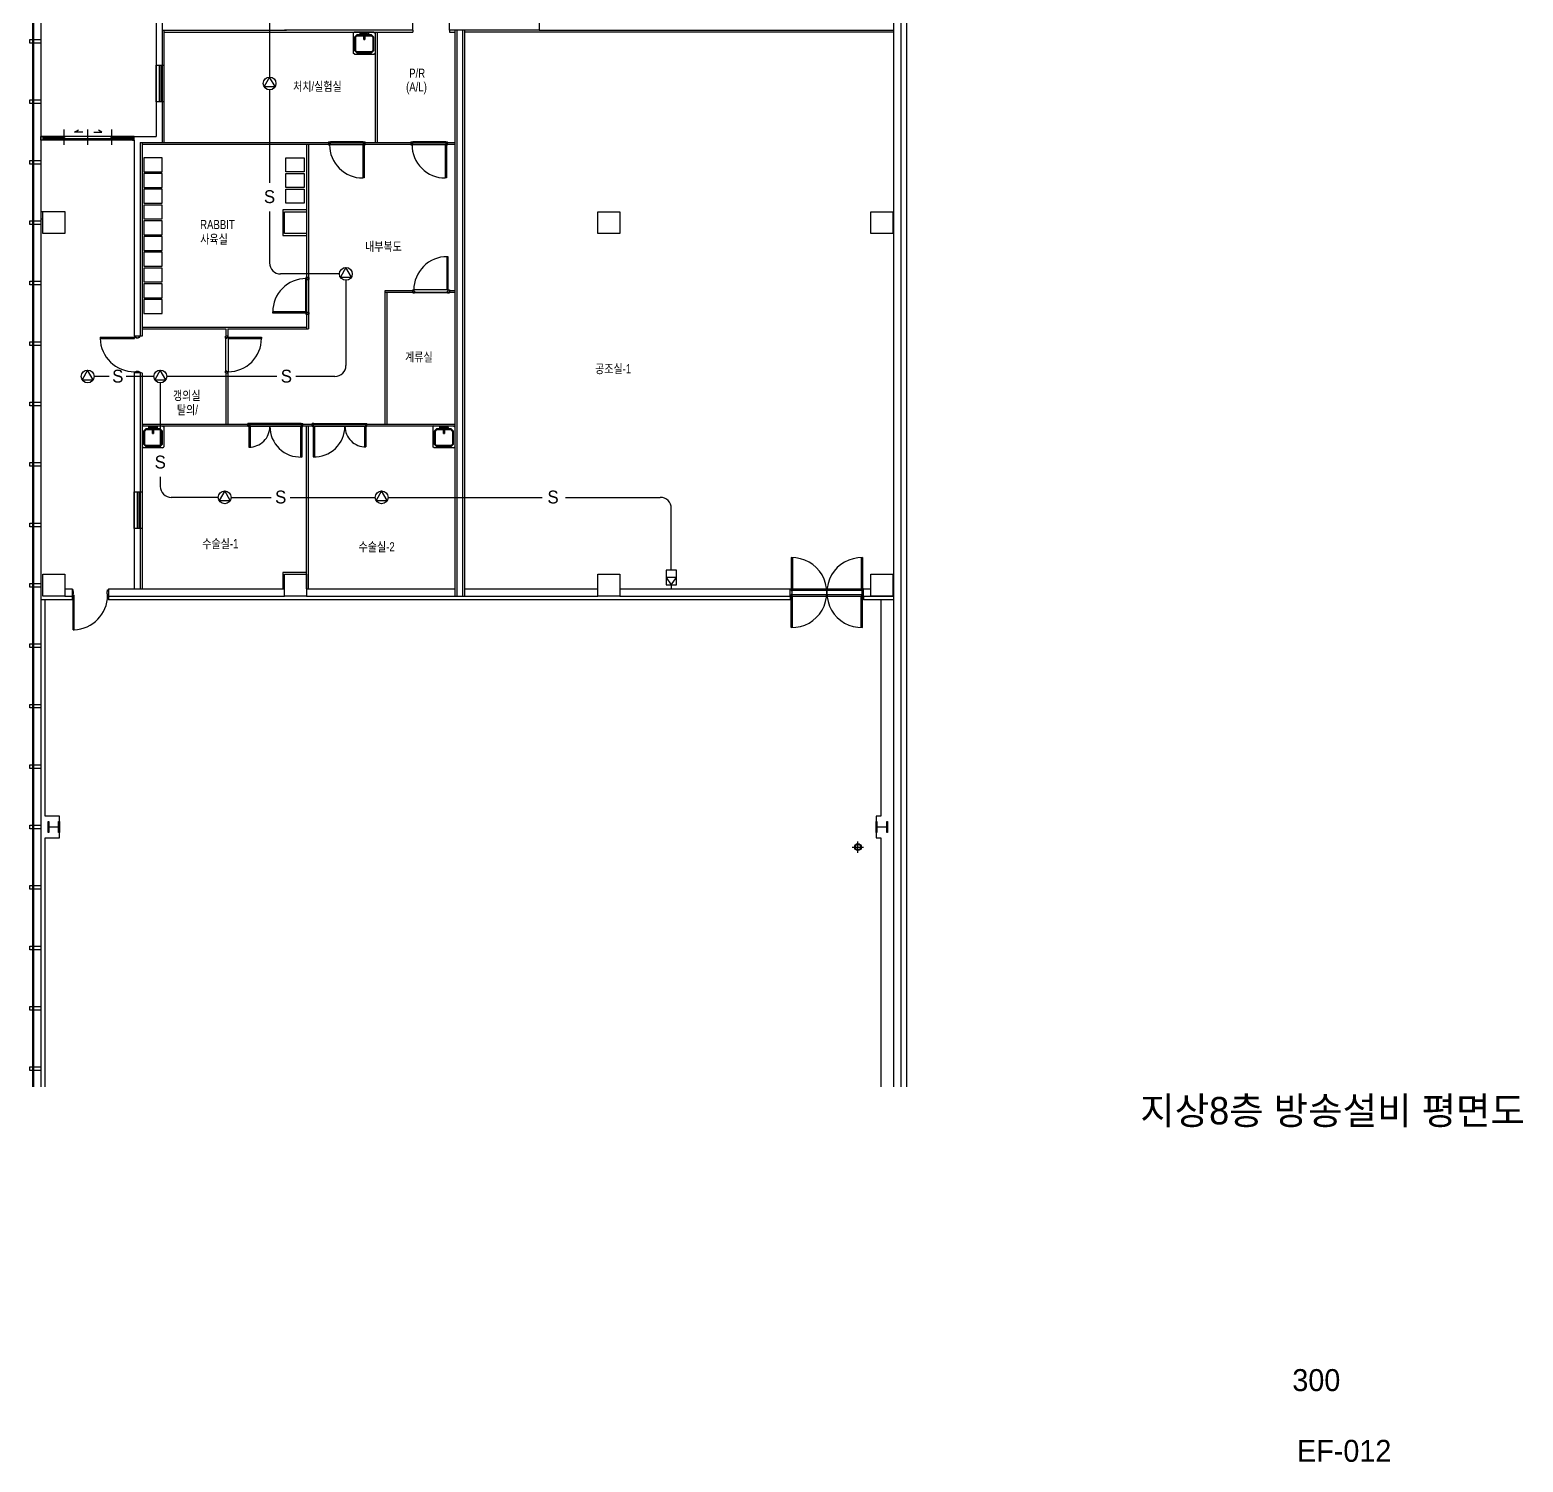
# Model space of a CAD drawing. Header units: millimetres. Extents: x 11414 to 120121, y 3637 to 81420.
# Drawn here: x 79367 to 120121, y 3637 to 42740 of the extents above; entities that cross this region are included whole.
import ezdxf
from ezdxf.enums import TextEntityAlignment as Align

# ---------------------------------------------------------------- set-up
doc = ezdxf.new("R2010")
doc.units = ezdxf.units.MM
doc.header["$LTSCALE"] = 100
for name, pattern in [('ARC-7$0$CEN', [62, 60, -1, 0, -1]), ('ARC-7$0$CENTER', [2, 1.25, -0.25, 0.25, -0.25]), ('CEN3', [26, 20, -2, 2, -2])]:
    doc.linetypes.add(name, pattern=pattern)
doc.layers.get('0').update_dxf_attribs({"color": 251})
for name, color, linetype in [('7', 7, 'Continuous'), ('ARC-7$0$1', 1, 'ARC-7$0$CENTER'), ('ARC-7$0$ARCH', 9, 'Continuous'), ('ARC-7$0$arch-col', 9, 'Continuous'), ('ARC-7$0$Z', 9, 'Continuous'), ('ARC-7$0$동물실', 9, 'Continuous'), ('ARC-7$0$방화석고', 9, 'Continuous'), ('ARC-7$0$조적', 8, 'Continuous'), ('REC', 21, 'Continuous'), ('sp', 21, 'Continuous'), ('SYM', 7, 'Continuous'), ('W2', 2, 'CEN3')]:
    doc.layers.add(name, color=color, linetype=linetype)
doc.styles.add('ARC-7$0$돋움', font='')
doc.styles.add('ARC-7$0$울릉도l', font='')
doc.styles.add('GHD', font='HYWULM.TTF')
doc.styles.add('lpk', font='HYWULM.TTF')
doc.styles.add('울릉도M', font='HYWULM.TTF')
doc.styles.get('ARC-7$0$돋움').set_extended_font_data('DotumChe')
doc.styles.get('ARC-7$0$울릉도l').set_extended_font_data('Dotum')

# ---------------------------------------------------------------- blocks, each defined once
blk = doc.blocks.new('ARC-7$0$door_1800_3')
at = {"layer": 'ARC-7$0$Z'}
for p, q in [((754409, 467845), (754409, 466990)), ((754439, 467845), (754439, 466990)), ((756319, 467845), (756319, 466990)), ((756349, 467845), (756349, 466990)), ((754409, 466990), (754439, 466990)), ((756349, 466945), (754409, 466945)), ((754409, 466835), (756349, 466835)), ((754409, 466790), (754439, 466790)), ((754409, 465935), (754409, 466790)), ((754439, 465935), (754439, 466790)), ((756319, 466990), (756349, 466990)), ((756319, 465935), (756319, 466790)), ((756319, 466790), (756349, 466790)), ((756349, 465935), (756349, 466790))]:
    blk.add_line(p, q, dxfattribs=at)
for points in [[(754379, 466990), (754379, 466790), (754409, 466790), (754409, 466835), (754424, 466835), (754424, 466945), (754409, 466945), (754409, 466990)], [(756379, 466990), (756379, 466790), (756349, 466790), (756349, 466835), (756334, 466835), (756334, 466945), (756349, 466945), (756349, 466990)]]:
    blk.add_lwpolyline(points, close=True, dxfattribs=at)
for centre, start, end in [((754424, 466890), 269.1, 90.9), ((756334, 466890), 89.1, 270.9)]:
    blk.add_arc(centre, 955, start, end, dxfattribs=at)
blk = doc.blocks.new('ARC-7$0$SINK')
at = {"layer": 'ARC-7$0$동물실'}
for p, q in [((0, 262), (25, 300)), ((0, 262), (0, -262)), ((13, 89), (14, 96)), ((14, 96), (13, 89)), ((13, 89), (14, 96)), ((14, 96), (13, 89)), ((14, 82), (13, 89)), ((13, 89), (14, 82)), ((14, 82), (13, 89)), ((13, 89), (14, 82)), ((25, 13), (13, 25)), ((13, 25), (13, -25)), ((76, 25), (13, 25)), ((25, 13), (13, 25)), ((14, 96), (16, 102)), ((16, 102), (14, 96)), ((14, 96), (16, 102)), ((16, 102), (14, 96)), ((16, 76), (14, 82)), ((14, 82), (16, 76)), ((16, 76), (14, 82)), ((14, 82), (16, 76)), ((16, 102), (20, 107)), ((20, 107), (16, 102)), ((16, 102), (20, 107)), ((20, 107), (16, 102)), ((20, 71), (16, 76)), ((16, 76), (20, 71)), ((20, 71), (16, 76)), ((16, 76), (20, 71)), ((20, 107), (25, 111)), ((25, 111), (20, 107)), ((20, 107), (25, 111)), ((25, 111), (20, 107)), ((25, 67), (20, 71)), ((20, 71), (25, 67)), ((25, 67), (20, 71)), ((20, 71), (25, 67)), ((25, 300), (575, 300)), ((25, 111), (32, 114)), ((32, 114), (25, 111)), ((25, 111), (32, 114)), ((32, 114), (25, 111)), ((32, 64), (25, 67)), ((25, 67), (32, 64)), ((32, 64), (25, 67)), ((25, 67), (32, 64)), ((25, 13), (25, -13)), ((89, 13), (25, 13)), ((25, 13), (25, -13)), ((25, 13), (64, 13)), ((89, 13), (25, 13)), ((32, 114), (38, 115)), ((38, 115), (32, 114)), ((32, 114), (38, 115)), ((38, 115), (32, 114)), ((38, 64), (32, 64)), ((32, 64), (38, 64)), ((38, 64), (32, 64)), ((32, 64), (38, 64)), ((38, 115), (45, 114)), ((45, 114), (38, 115)), ((38, 115), (45, 114)), ((45, 114), (38, 115)), ((38, 64), (45, 64)), ((45, 64), (38, 64)), ((38, 64), (45, 64)), ((45, 64), (38, 64)), ((45, 114), (51, 111)), ((51, 111), (45, 114)), ((45, 114), (51, 111)), ((51, 111), (45, 114)), ((51, 67), (45, 64)), ((45, 64), (51, 67)), ((51, 67), (45, 64)), ((45, 64), (51, 67)), ((51, 111), (56, 107)), ((56, 107), (51, 111)), ((51, 111), (56, 107)), ((56, 107), (51, 111)), ((56, 71), (51, 67)), ((51, 67), (56, 71)), ((56, 71), (51, 67)), ((51, 67), (56, 71)), ((56, 107), (60, 102)), ((60, 102), (56, 107)), ((56, 107), (60, 102)), ((60, 102), (56, 107)), ((60, 76), (56, 71)), ((56, 71), (60, 76)), ((60, 76), (56, 71)), ((56, 71), (60, 76)), ((60, 102), (63, 96)), ((63, 96), (60, 102)), ((60, 102), (63, 96)), ((63, 96), (60, 102)), ((63, 82), (60, 76)), ((60, 76), (63, 82)), ((63, 82), (60, 76)), ((60, 76), (63, 82)), ((63, 96), (64, 89)), ((64, 89), (63, 96)), ((63, 96), (64, 89)), ((64, 89), (63, 96)), ((64, 89), (63, 82)), ((63, 82), (64, 89)), ((64, 89), (63, 82)), ((63, 82), (64, 89)), ((76, 25), (64, 13)), ((64, 13), (76, 25)), ((64, 13), (64, -13)), ((102, 13), (64, 13)), ((64, 13), (64, -13)), ((102, 13), (64, 13)), ((76, 198), (140, 262)), ((140, 262), (76, 198)), ((76, -198), (76, 198)), ((102, 198), (76, 198)), ((76, 198), (76, -198)), ((102, 198), (76, 198)), ((76, -25), (76, 25)), ((89, 13), (204, 13)), ((89, -13), (89, 13)), ((89, -13), (89, 13)), ((89, 13), (102, 13)), ((102, 13), (89, 13)), ((89, 13), (204, 13)), ((140, 236), (102, 198)), ((102, 198), (140, 236)), ((102, 198), (102, -198)), ((102, -198), (102, 198)), ((102, 13), (204, 13)), ((102, 13), (102, -13)), ((102, -13), (102, 13)), ((204, 13), (102, 13)), ((498, 262), (140, 262)), ((140, 262), (140, 236)), ((498, 262), (140, 262)), ((140, 236), (140, 262)), ((140, 236), (498, 236)), ((140, 236), (498, 236)), ((204, 13), (204, -13)), ((204, 13), (204, -13)), ((204, -13), (204, 13)), ((204, 13), (204, -13)), ((498, 262), (562, 198)), ((498, 236), (498, 262)), ((498, 262), (562, 198)), ((498, 236), (498, 262)), ((498, 236), (536, 198)), ((536, 198), (498, 236)), ((536, -198), (536, 198)), ((562, 198), (536, 198)), ((536, 198), (536, -198)), ((536, 198), (562, 198)), ((562, 198), (562, -198)), ((562, -198), (562, 198)), ((600, 262), (575, 300)), ((600, -262), (600, 262)), ((0, -262), (25, -300)), ((25, -13), (13, -25)), ((25, -13), (13, -25)), ((13, -25), (76, -25)), ((13, -89), (14, -82)), ((14, -82), (13, -89)), ((13, -89), (14, -82)), ((14, -82), (13, -89)), ((14, -96), (13, -89)), ((13, -89), (14, -96)), ((14, -96), (13, -89)), ((13, -89), (14, -96)), ((14, -82), (16, -76)), ((16, -76), (14, -82)), ((14, -82), (16, -76)), ((16, -76), (14, -82)), ((16, -102), (14, -96)), ((14, -96), (16, -102)), ((16, -102), (14, -96)), ((14, -96), (16, -102)), ((16, -76), (20, -71)), ((20, -71), (16, -76)), ((16, -76), (20, -71)), ((20, -71), (16, -76)), ((20, -107), (16, -102)), ((16, -102), (20, -107)), ((20, -107), (16, -102)), ((16, -102), (20, -107)), ((20, -71), (25, -67)), ((25, -67), (20, -71)), ((20, -71), (25, -67)), ((25, -67), (20, -71)), ((25, -111), (20, -107)), ((20, -107), (25, -111)), ((25, -111), (20, -107)), ((20, -107), (25, -111)), ((25, -13), (89, -13)), ((25, -13), (64, -13)), ((89, -13), (25, -13)), ((25, -67), (32, -64)), ((32, -64), (25, -67)), ((25, -67), (32, -64)), ((32, -64), (25, -67)), ((32, -114), (25, -111)), ((25, -111), (32, -114)), ((32, -114), (25, -111)), ((25, -111), (32, -114)), ((25, -300), (575, -300)), ((32, -64), (38, -64)), ((38, -64), (32, -64)), ((32, -64), (38, -64)), ((38, -64), (32, -64)), ((38, -115), (32, -114)), ((32, -114), (38, -115)), ((38, -115), (32, -114)), ((32, -114), (38, -115)), ((38, -64), (45, -64)), ((45, -64), (38, -64)), ((38, -64), (45, -64)), ((45, -64), (38, -64)), ((45, -114), (38, -115)), ((38, -115), (45, -114)), ((45, -114), (38, -115)), ((38, -115), (45, -114)), ((45, -64), (51, -67)), ((51, -67), (45, -64)), ((45, -64), (51, -67)), ((51, -67), (45, -64)), ((51, -111), (45, -114)), ((45, -114), (51, -111)), ((51, -111), (45, -114)), ((45, -114), (51, -111)), ((51, -67), (56, -71)), ((56, -71), (51, -67)), ((51, -67), (56, -71)), ((56, -71), (51, -67)), ((56, -107), (51, -111)), ((51, -111), (56, -107)), ((56, -107), (51, -111)), ((51, -111), (56, -107)), ((56, -71), (60, -76)), ((60, -76), (56, -71)), ((56, -71), (60, -76)), ((60, -76), (56, -71)), ((60, -102), (56, -107)), ((56, -107), (60, -102)), ((60, -102), (56, -107)), ((56, -107), (60, -102)), ((60, -76), (63, -82)), ((63, -82), (60, -76)), ((60, -76), (63, -82)), ((63, -82), (60, -76)), ((63, -96), (60, -102)), ((60, -102), (63, -96)), ((63, -96), (60, -102)), ((60, -102), (63, -96)), ((63, -82), (64, -89)), ((63, -82), (64, -89)), ((64, -89), (63, -82)), ((63, -82), (64, -89)), ((64, -89), (63, -96)), ((63, -96), (64, -89)), ((64, -89), (63, -96)), ((63, -96), (64, -89)), ((64, -13), (76, -25)), ((76, -25), (64, -13)), ((64, -13), (102, -13)), ((64, -13), (102, -13)), ((140, -262), (76, -198)), ((76, -198), (102, -198)), ((76, -198), (140, -262)), ((102, -198), (76, -198)), ((204, -13), (89, -13)), ((102, -13), (89, -13)), ((89, -13), (204, -13)), ((102, -13), (89, -13)), ((204, -13), (102, -13)), ((204, -13), (102, -13)), ((102, -198), (140, -236)), ((140, -236), (102, -198)), ((140, -236), (498, -236)), ((140, -262), (140, -236)), ((140, -236), (498, -236)), ((140, -262), (140, -236)), ((498, -262), (140, -262)), ((498, -262), (140, -262)), ((562, -198), (498, -262)), ((498, -236), (536, -198)), ((498, -262), (562, -198)), ((536, -198), (498, -236)), ((498, -236), (498, -262)), ((498, -236), (498, -262)), ((536, -198), (562, -198)), ((536, -198), (562, -198)), ((600, -262), (575, -300))]:
    blk.add_line(p, q, dxfattribs=at)
blk = doc.blocks.new('ARC-7')
at = {"layer": 'ARC-7$0$1', "color": 251, "linetype": 'ARC-7$0$CEN'}
for p, q in [((663833, -456008), (664043, -456008)), ((663443, -468658), (663233, -468658))]:
    blk.add_line(p, q, dxfattribs=at)
at = {"layer": 'ARC-7$0$ARCH', "color": 251}
for p, q in [((684163, -470309), (684163, -427278)), ((660459, -452110), (660459, -483905)), ((660483, -452105), (660483, -483905)), ((660683, -452061), (660683, -483905)), ((683963, -470309), (683963, -454848)), ((660383, -455409), (660383, -455309)), ((660383, -455309), (660683, -455309)), ((660683, -455409), (660383, -455409)), ((660683, -455309), (660683, -455409)), ((660383, -457059), (660383, -456959)), ((660383, -456959), (660683, -456959)), ((660683, -457059), (660383, -457059)), ((660683, -456959), (660683, -457059)), ((660383, -458709), (660383, -458609)), ((660383, -458609), (660683, -458609)), ((660683, -458709), (660383, -458709)), ((660683, -458609), (660683, -458709)), ((660683, -460008), (660733, -460008)), ((660733, -460608), (660733, -460008)), ((660383, -460359), (660383, -460259)), ((660383, -460259), (660683, -460259)), ((660683, -460359), (660383, -460359)), ((660683, -460208), (660733, -460208)), ((660683, -460259), (660683, -460359)), ((660383, -462009), (660383, -461909)), ((660383, -461909), (660683, -461909)), ((660683, -462009), (660383, -462009)), ((660683, -461909), (660683, -462009)), ((660383, -463659), (660383, -463559)), ((660383, -463559), (660683, -463559)), ((660683, -463659), (660383, -463659)), ((660683, -463559), (660683, -463659)), ((660383, -465309), (660383, -465209)), ((660383, -465209), (660683, -465209)), ((660683, -465309), (660383, -465309)), ((660683, -465209), (660683, -465309)), ((660383, -466959), (660383, -466859)), ((660383, -466859), (660683, -466859)), ((660683, -466959), (660383, -466959)), ((660683, -466859), (660683, -466959)), ((660383, -468609), (660383, -468509)), ((660383, -468509), (660683, -468509)), ((660683, -468609), (660383, -468609)), ((660683, -468509), (660683, -468609)), ((660383, -470259), (660383, -470159)), ((660383, -470159), (660683, -470159)), ((660683, -470259), (660383, -470259)), ((660683, -470159), (660683, -470259)), ((660733, -470508), (660733, -469908)), ((662928, -470308), (662978, -470308)), ((662928, -470308), (663233, -470308)), ((663393, -470308), (667333, -470308)), ((667933, -470308), (671983, -470308)), ((667933, -470308), (671983, -470308)), ((667933, -470508), (675883, -470508)), ((667933, -470508), (675883, -470508)), ((672233, -470308), (675883, -470308)), ((672233, -470308), (675883, -470308)), ((676483, -470308), (683333, -470308)), ((676483, -470308), (683333, -470308)), ((676483, -470508), (683963, -470508)), ((676483, -470508), (683963, -470508)), ((683963, -470608), (683133, -470608)), ((660383, -471909), (660383, -471809)), ((660383, -471809), (660683, -471809)), ((660683, -471909), (660383, -471909)), ((660683, -471809), (660683, -471909)), ((660383, -473559), (660383, -473459)), ((660383, -473459), (660683, -473459)), ((660683, -473559), (660383, -473559)), ((660683, -473459), (660683, -473559)), ((660383, -475209), (660383, -475109)), ((660383, -475109), (660683, -475109)), ((660683, -475109), (660683, -475209)), ((660683, -475209), (660383, -475209)), ((660383, -476859), (660383, -476759)), ((660383, -476759), (660683, -476759)), ((660683, -476759), (660683, -476859)), ((660683, -476859), (660383, -476859)), ((660383, -478509), (660383, -478409)), ((660383, -478409), (660683, -478409)), ((660683, -478409), (660683, -478509)), ((660683, -478509), (660383, -478509)), ((660383, -480159), (660383, -480059)), ((660383, -480059), (660683, -480059)), ((660683, -480059), (660683, -480159)), ((660683, -480159), (660383, -480159)), ((660383, -481809), (660383, -481709)), ((660383, -481709), (660683, -481709)), ((660683, -481709), (660683, -481809)), ((660683, -481809), (660383, -481809)), ((660383, -483459), (660383, -483359)), ((660383, -483359), (660683, -483359)), ((660683, -483459), (660383, -483459)), ((660683, -483359), (660683, -483459))]:
    blk.add_line(p, q, dxfattribs=at)
at = {"layer": 'ARC-7$0$ARCH', "color": 251, "ltscale": 3}
for p, q in [((684313, -483905), (684313, -427128)), ((683963, -483905), (683963, -470309)), ((684163, -483905), (684163, -470309))]:
    blk.add_line(p, q, dxfattribs=at)
at = {"layer": 'ARC-7$0$ARCH', "color": 251, "linetype": 'Continuous'}
for p, q in [((681133, -470508, 0), (681133, -470608, 0)), ((683133, -470508, 0), (683133, -470608))]:
    blk.add_line(p, q, dxfattribs=at)
at = {"layer": 'ARC-7$0$arch-col', "color": 251}
for p, q in [((660733, -460008), (661333, -460008)), ((661333, -460008), (661333, -460608)), ((675883, -460009), (676483, -460009)), ((675883, -460609), (675883, -460009)), ((675883, -460009), (676483, -460009)), ((675883, -460609), (675883, -460009)), ((676483, -460009), (676483, -460609)), ((676483, -460009), (676483, -460609)), ((683333, -460009), (683933, -460009)), ((683333, -460609), (683333, -460009)), ((683933, -460009), (683933, -460609)), ((661333, -460608), (660733, -460608)), ((676483, -460609), (675883, -460609)), ((676483, -460609), (675883, -460609)), ((683933, -460609), (683333, -460609)), ((667333, -469909), (667933, -469909)), ((667333, -470509), (667333, -469909)), ((667333, -469909), (667933, -469909)), ((667333, -470509), (667333, -469909)), ((667933, -469909), (667933, -470509)), ((667933, -469909), (667933, -470509)), ((675883, -469909), (676483, -469909)), ((675883, -470509), (675883, -469909)), ((675883, -469909), (676483, -469909)), ((675883, -470509), (675883, -469909)), ((676483, -469909), (676483, -470509)), ((676483, -469909), (676483, -470509)), ((683333, -469908), (683933, -469908)), ((683333, -470508), (683333, -469908)), ((683933, -469908), (683933, -470508)), ((667933, -470509), (667333, -470509)), ((667933, -470509), (667333, -470509)), ((676483, -470509), (675883, -470509)), ((676483, -470509), (675883, -470509)), ((683933, -470508), (683333, -470508))]:
    blk.add_line(p, q, dxfattribs=at)
at = {"layer": 'ARC-7$0$Z', "color": 251}
for p, q in [((682983, -477511), (682983, -477202)), ((682828, -477357), (683137, -477357))]:
    blk.add_line(p, q, dxfattribs=at)
for points in [[(660803, -483905), (660803, -477108), (661188, -477108), (661188, -476508), (660803, -476508), (660803, -470608)], [(683603, -470609), (683603, -476508), (683478, -476508), (683478, -477108), (683603, -477108), (683603, -483905)]]:
    blk.add_lwpolyline(points, dxfattribs=at)
for points in [[(660898, -476783, 0.414214), (660916, -476801), (661150, -476801, 0.414214), (661168, -476783), (661168, -476656), (661188, -476656), (661188, -476961), (661168, -476961), (661168, -476834, 0.414214), (661150, -476816), (660916, -476816, 0.414214), (660898, -476834), (660898, -476961), (660878, -476961), (660878, -476656), (660898, -476656)], [(683768, -476834, 0.414214), (683750, -476816), (683516, -476816, 0.414214), (683498, -476834), (683498, -476961), (683478, -476961), (683478, -476656), (683498, -476656), (683498, -476783, 0.414214), (683516, -476801), (683750, -476801, 0.414214), (683768, -476783), (683768, -476656), (683788, -476656), (683788, -476961), (683768, -476961)]]:
    blk.add_lwpolyline(points, format="xyb", close=True, dxfattribs=at)
for radius in [93.8, 75]:
    blk.add_circle((682983, -477357), radius, dxfattribs=at)
at = {"layer": 'ARC-7$0$동물실', "color": 251}
for p, q in [((664043, -455058), (664043, -458118)), ((664043, -455108), (670833, -455108)), ((669246, -455108), (669208, -455134)), ((669208, -455134), (669208, -455683)), ((669770, -455108), (669246, -455108)), ((669310, -455185), (669246, -455249)), ((669246, -455249), (669310, -455185)), ((669271, -455249), (669310, -455210)), ((669310, -455210), (669271, -455249)), ((669310, -455185), (669706, -455185)), ((669706, -455185), (669310, -455185)), ((669310, -455210), (669310, -455185)), ((669310, -455210), (669310, -455185)), ((669706, -455210), (669310, -455210)), ((669310, -455210), (669706, -455210)), ((669393, -455147), (669394, -455140)), ((669394, -455140), (669393, -455147)), ((669393, -455147), (669394, -455140)), ((669394, -455140), (669393, -455147)), ((669394, -455153), (669393, -455147)), ((669393, -455147), (669393, -455147)), ((669393, -455147), (669394, -455153)), ((669394, -455153), (669393, -455147)), ((669393, -455147), (669394, -455153)), ((669393, -455147), (669393, -455147)), ((669394, -455140), (669397, -455134)), ((669397, -455134), (669394, -455140)), ((669394, -455140), (669397, -455134)), ((669397, -455134), (669394, -455140)), ((669394, -455140), (669394, -455140)), ((669394, -455140), (669394, -455140)), ((669397, -455159), (669394, -455153)), ((669394, -455153), (669394, -455153)), ((669394, -455153), (669397, -455159)), ((669397, -455159), (669394, -455153)), ((669394, -455153), (669397, -455159)), ((669394, -455153), (669394, -455153)), ((669397, -455134), (669401, -455129)), ((669401, -455129), (669397, -455134)), ((669397, -455134), (669401, -455129)), ((669401, -455129), (669397, -455134)), ((669397, -455134), (669397, -455134)), ((669397, -455134), (669397, -455134)), ((669401, -455165), (669397, -455159)), ((669397, -455159), (669397, -455159)), ((669397, -455159), (669401, -455165)), ((669401, -455165), (669397, -455159)), ((669397, -455159), (669401, -455165)), ((669397, -455159), (669397, -455159)), ((669401, -455129), (669406, -455125)), ((669406, -455125), (669401, -455129)), ((669401, -455129), (669406, -455125)), ((669406, -455125), (669401, -455129)), ((669401, -455129), (669401, -455129)), ((669401, -455129), (669401, -455129)), ((669406, -455169), (669401, -455165)), ((669401, -455165), (669401, -455165)), ((669401, -455165), (669406, -455169)), ((669406, -455169), (669401, -455165)), ((669401, -455165), (669406, -455169)), ((669401, -455165), (669401, -455165)), ((669406, -455125), (669412, -455122)), ((669412, -455122), (669406, -455125)), ((669406, -455125), (669412, -455122)), ((669412, -455122), (669406, -455125)), ((669406, -455125), (669406, -455125)), ((669406, -455125), (669406, -455125)), ((669412, -455171), (669406, -455169)), ((669406, -455169), (669406, -455169)), ((669406, -455169), (669412, -455171)), ((669412, -455171), (669406, -455169)), ((669406, -455169), (669412, -455171)), ((669406, -455169), (669406, -455169)), ((669412, -455122), (669419, -455121)), ((669419, -455121), (669412, -455122)), ((669412, -455122), (669419, -455121)), ((669419, -455121), (669412, -455122)), ((669412, -455122), (669412, -455122)), ((669412, -455122), (669412, -455122)), ((669419, -455172), (669412, -455171)), ((669412, -455171), (669412, -455171)), ((669412, -455171), (669419, -455172)), ((669419, -455172), (669412, -455171)), ((669412, -455171), (669419, -455172)), ((669412, -455171), (669412, -455171)), ((669419, -455121), (669419, -455121)), ((669419, -455121), (669425, -455122)), ((669419, -455121), (669419, -455121)), ((669425, -455122), (669419, -455121)), ((669419, -455121), (669425, -455122)), ((669425, -455122), (669419, -455121)), ((669425, -455171), (669419, -455172)), ((669425, -455171), (669419, -455172)), ((669419, -455172), (669425, -455171)), ((669425, -455171), (669419, -455172)), ((669419, -455172), (669419, -455172)), ((669419, -455172), (669419, -455172)), ((669425, -455122), (669425, -455122)), ((669425, -455122), (669431, -455125)), ((669425, -455122), (669425, -455122)), ((669431, -455125), (669425, -455122)), ((669425, -455122), (669431, -455125)), ((669431, -455125), (669425, -455122)), ((669431, -455169), (669425, -455171)), ((669425, -455171), (669431, -455169)), ((669431, -455169), (669425, -455171)), ((669425, -455171), (669431, -455169)), ((669425, -455171), (669425, -455171)), ((669425, -455171), (669425, -455171)), ((669431, -455125), (669431, -455125)), ((669431, -455125), (669437, -455129)), ((669431, -455125), (669431, -455125)), ((669437, -455129), (669431, -455125)), ((669431, -455125), (669437, -455129)), ((669437, -455129), (669431, -455125)), ((669437, -455165), (669431, -455169)), ((669431, -455169), (669437, -455165)), ((669437, -455165), (669431, -455169)), ((669431, -455169), (669437, -455165)), ((669431, -455169), (669431, -455169)), ((669431, -455169), (669431, -455169)), ((669437, -455129), (669437, -455129)), ((669437, -455129), (669441, -455134)), ((669437, -455129), (669437, -455129)), ((669441, -455134), (669437, -455129)), ((669437, -455129), (669441, -455134)), ((669441, -455134), (669437, -455129)), ((669441, -455159), (669437, -455165)), ((669437, -455165), (669441, -455159)), ((669441, -455159), (669437, -455165)), ((669437, -455165), (669441, -455159)), ((669437, -455165), (669437, -455165)), ((669437, -455165), (669437, -455165)), ((669441, -455134), (669441, -455134)), ((669441, -455134), (669443, -455140)), ((669441, -455134), (669441, -455134)), ((669443, -455140), (669441, -455134)), ((669441, -455134), (669443, -455140)), ((669443, -455140), (669441, -455134)), ((669443, -455153), (669441, -455159)), ((669441, -455159), (669443, -455153)), ((669443, -455153), (669441, -455159)), ((669441, -455159), (669443, -455153)), ((669441, -455159), (669441, -455159)), ((669441, -455159), (669441, -455159)), ((669443, -455140), (669443, -455140)), ((669443, -455140), (669444, -455147)), ((669443, -455140), (669443, -455140)), ((669444, -455147), (669443, -455140)), ((669443, -455140), (669444, -455147)), ((669444, -455147), (669443, -455140)), ((669444, -455147), (669443, -455153)), ((669443, -455153), (669444, -455147)), ((669444, -455147), (669443, -455153)), ((669443, -455153), (669444, -455147)), ((669443, -455153), (669443, -455153)), ((669443, -455153), (669443, -455153)), ((669444, -455147), (669444, -455147)), ((669444, -455147), (669444, -455147)), ((669495, -455134), (669482, -455121)), ((669533, -455121), (669482, -455121)), ((669482, -455121), (669482, -455185)), ((669495, -455134), (669482, -455121)), ((669495, -455172), (669482, -455185)), ((669482, -455185), (669495, -455172)), ((669482, -455185), (669533, -455185)), ((669495, -455134), (669495, -455198)), ((669521, -455134), (669495, -455134)), ((669495, -455134), (669495, -455172)), ((669495, -455198), (669495, -455134)), ((669521, -455134), (669495, -455134)), ((669495, -455172), (669495, -455210)), ((669521, -455172), (669495, -455172)), ((669495, -455172), (669495, -455210)), ((669521, -455172), (669495, -455172)), ((669495, -455312), (669495, -455198)), ((669495, -455198), (669521, -455198)), ((669495, -455198), (669521, -455198)), ((669495, -455210), (669495, -455198)), ((669495, -455198), (669495, -455312)), ((669495, -455210), (669495, -455198)), ((669495, -455312), (669495, -455210)), ((669521, -455210), (669495, -455210)), ((669495, -455210), (669521, -455210)), ((669495, -455312), (669495, -455210)), ((669521, -455134), (669533, -455121)), ((669521, -455134), (669533, -455121)), ((669521, -455198), (669521, -455134)), ((669521, -455134), (669521, -455172)), ((669521, -455198), (669521, -455134)), ((669521, -455210), (669521, -455172)), ((669521, -455210), (669521, -455172)), ((669533, -455185), (669521, -455172)), ((669521, -455172), (669533, -455185)), ((669521, -455198), (669521, -455312)), ((669521, -455198), (669521, -455210)), ((669521, -455210), (669521, -455198)), ((669521, -455198), (669521, -455312)), ((669521, -455210), (669521, -455312)), ((669521, -455312), (669521, -455210)), ((669533, -455185), (669533, -455121)), ((669571, -455147), (669572, -455140)), ((669572, -455140), (669571, -455147)), ((669571, -455147), (669572, -455140)), ((669572, -455140), (669571, -455147)), ((669572, -455153), (669571, -455147)), ((669571, -455147), (669571, -455147)), ((669571, -455147), (669572, -455153)), ((669572, -455153), (669571, -455147)), ((669571, -455147), (669572, -455153)), ((669571, -455147), (669571, -455147)), ((669572, -455140), (669575, -455134)), ((669575, -455134), (669572, -455140)), ((669572, -455140), (669575, -455134)), ((669575, -455134), (669572, -455140)), ((669572, -455140), (669572, -455140)), ((669572, -455140), (669572, -455140)), ((669575, -455159), (669572, -455153)), ((669572, -455153), (669572, -455153)), ((669572, -455153), (669575, -455159)), ((669575, -455159), (669572, -455153)), ((669572, -455153), (669575, -455159)), ((669572, -455153), (669572, -455153)), ((669575, -455134), (669579, -455129)), ((669579, -455129), (669575, -455134)), ((669575, -455134), (669579, -455129)), ((669579, -455129), (669575, -455134)), ((669575, -455134), (669575, -455134)), ((669575, -455134), (669575, -455134)), ((669579, -455165), (669575, -455159)), ((669575, -455159), (669575, -455159)), ((669575, -455159), (669579, -455165)), ((669579, -455165), (669575, -455159)), ((669575, -455159), (669579, -455165)), ((669575, -455159), (669575, -455159)), ((669579, -455129), (669584, -455125)), ((669584, -455125), (669579, -455129)), ((669579, -455129), (669584, -455125)), ((669584, -455125), (669579, -455129)), ((669579, -455129), (669579, -455129)), ((669579, -455129), (669579, -455129)), ((669584, -455169), (669579, -455165)), ((669579, -455165), (669579, -455165)), ((669579, -455165), (669584, -455169)), ((669584, -455169), (669579, -455165)), ((669579, -455165), (669584, -455169)), ((669579, -455165), (669579, -455165)), ((669584, -455125), (669590, -455122)), ((669590, -455122), (669584, -455125)), ((669584, -455125), (669590, -455122)), ((669590, -455122), (669584, -455125)), ((669584, -455125), (669584, -455125)), ((669584, -455125), (669584, -455125)), ((669590, -455171), (669584, -455169)), ((669584, -455169), (669584, -455169)), ((669584, -455169), (669590, -455171)), ((669590, -455171), (669584, -455169)), ((669584, -455169), (669590, -455171)), ((669584, -455169), (669584, -455169)), ((669590, -455122), (669597, -455121)), ((669597, -455121), (669590, -455122)), ((669590, -455122), (669597, -455121)), ((669597, -455121), (669590, -455122)), ((669590, -455122), (669590, -455122)), ((669590, -455122), (669590, -455122)), ((669597, -455172), (669590, -455171)), ((669590, -455171), (669590, -455171)), ((669590, -455171), (669597, -455172)), ((669597, -455172), (669590, -455171)), ((669590, -455171), (669597, -455172)), ((669590, -455171), (669590, -455171)), ((669597, -455121), (669597, -455121)), ((669597, -455121), (669603, -455122)), ((669597, -455121), (669597, -455121)), ((669603, -455122), (669597, -455121)), ((669597, -455121), (669603, -455122)), ((669603, -455122), (669597, -455121)), ((669603, -455171), (669597, -455172)), ((669597, -455172), (669603, -455171)), ((669603, -455171), (669597, -455172)), ((669597, -455172), (669603, -455171)), ((669597, -455172), (669597, -455172)), ((669597, -455172), (669597, -455172)), ((669603, -455122), (669603, -455122)), ((669603, -455122), (669610, -455125)), ((669603, -455122), (669603, -455122)), ((669610, -455125), (669603, -455122)), ((669603, -455122), (669610, -455125)), ((669610, -455125), (669603, -455122)), ((669610, -455169), (669603, -455171)), ((669603, -455171), (669610, -455169)), ((669610, -455169), (669603, -455171)), ((669603, -455171), (669610, -455169)), ((669603, -455171), (669603, -455171)), ((669603, -455171), (669603, -455171)), ((669610, -455125), (669610, -455125)), ((669610, -455125), (669615, -455129)), ((669610, -455125), (669610, -455125)), ((669615, -455129), (669610, -455125)), ((669610, -455125), (669615, -455129)), ((669615, -455129), (669610, -455125)), ((669615, -455165), (669610, -455169)), ((669610, -455169), (669615, -455165)), ((669615, -455165), (669610, -455169)), ((669610, -455169), (669615, -455165)), ((669610, -455169), (669610, -455169)), ((669610, -455169), (669610, -455169)), ((669615, -455129), (669615, -455129)), ((669615, -455129), (669619, -455134)), ((669615, -455129), (669615, -455129)), ((669619, -455134), (669615, -455129)), ((669615, -455129), (669619, -455134)), ((669619, -455134), (669615, -455129)), ((669619, -455159), (669615, -455165)), ((669615, -455165), (669619, -455159)), ((669619, -455159), (669615, -455165)), ((669615, -455165), (669619, -455159)), ((669615, -455165), (669615, -455165)), ((669615, -455165), (669615, -455165)), ((669619, -455134), (669619, -455134)), ((669619, -455134), (669621, -455140)), ((669619, -455134), (669619, -455134)), ((669621, -455140), (669619, -455134)), ((669619, -455134), (669621, -455140)), ((669621, -455140), (669619, -455134)), ((669621, -455153), (669619, -455159)), ((669619, -455159), (669621, -455153)), ((669621, -455153), (669619, -455159)), ((669619, -455159), (669621, -455153)), ((669619, -455159), (669619, -455159)), ((669619, -455159), (669619, -455159)), ((669621, -455140), (669621, -455140)), ((669621, -455140), (669622, -455147)), ((669621, -455140), (669621, -455140)), ((669622, -455147), (669621, -455140)), ((669621, -455140), (669622, -455147)), ((669622, -455147), (669621, -455140)), ((669622, -455147), (669621, -455153)), ((669621, -455153), (669622, -455147)), ((669622, -455147), (669621, -455153)), ((669621, -455153), (669622, -455147)), ((669621, -455153), (669621, -455153)), ((669621, -455153), (669621, -455153)), ((669622, -455147), (669622, -455147)), ((669622, -455147), (669622, -455147)), ((669706, -455185), (669770, -455249)), ((669706, -455210), (669706, -455185)), ((669770, -455249), (669706, -455185)), ((669706, -455210), (669706, -455185)), ((669744, -455249), (669706, -455210)), ((669706, -455210), (669744, -455249)), ((669770, -455108), (669808, -455134)), ((669808, -455108), (669808, -458118)), ((669808, -455134), (669808, -455683)), ((669858, -455108), (669858, -458118)), ((670833, -455058), (670833, -455108)), ((671833, -455058), (671833, -455108)), ((671833, -455108), (671983, -455108)), ((671983, -455058), (671983, -470508)), ((669246, -455607), (669246, -455249)), ((669246, -455249), (669271, -455249)), ((669246, -455607), (669246, -455249)), ((669271, -455249), (669246, -455249)), ((669246, -455607), (669310, -455670)), ((669271, -455607), (669246, -455607)), ((669246, -455607), (669310, -455670)), ((669271, -455607), (669246, -455607)), ((669271, -455249), (669271, -455607)), ((669271, -455249), (669271, -455607)), ((669271, -455607), (669310, -455645)), ((669310, -455645), (669271, -455607)), ((669521, -455312), (669495, -455312)), ((669521, -455312), (669495, -455312)), ((669495, -455312), (669521, -455312)), ((669495, -455312), (669495, -455312)), ((669521, -455312), (669495, -455312)), ((669495, -455312), (669495, -455312)), ((669521, -455312), (669521, -455312)), ((669521, -455312), (669521, -455312)), ((669770, -455607), (669706, -455670)), ((669744, -455607), (669706, -455645)), ((669770, -455607), (669706, -455670)), ((669706, -455645), (669744, -455607)), ((669744, -455249), (669744, -455607)), ((669744, -455249), (669744, -455607)), ((669770, -455249), (669744, -455249)), ((669744, -455249), (669770, -455249)), ((669744, -455607), (669770, -455607)), ((669744, -455607), (669770, -455607)), ((669770, -455607), (669770, -455249)), ((669770, -455607), (669770, -455249)), ((663833, -457008), (663833, -456008)), ((663908, -456008), (663908, -457008)), ((663958, -456008), (663958, -457008)), ((664043, -456008), (664043, -457008)), ((669246, -455708), (669208, -455683)), ((669246, -455708), (669770, -455708)), ((669310, -455645), (669706, -455645)), ((669706, -455645), (669310, -455645)), ((669310, -455670), (669310, -455645)), ((669310, -455645), (669310, -455670)), ((669706, -455670), (669310, -455670)), ((669310, -455670), (669706, -455670)), ((669706, -455670), (669706, -455645)), ((669706, -455645), (669706, -455670)), ((669770, -455708), (669808, -455683)), ((664043, -457008), (663833, -457008)), ((663183, -457958), (660683, -457958)), ((660683, -458058), (660683, -457958)), ((660683, -457958), (660733, -457958)), ((663183, -458058), (660683, -458058)), ((660733, -458058), (660683, -458058)), ((660733, -457958), (660733, -458058)), ((661328, -457988), (660733, -457988)), ((660733, -458008), (663183, -458008)), ((660733, -458008), (663183, -458008)), ((661288, -458028), (661288, -458008)), ((662628, -458028), (661288, -458028)), ((661308, -457770), (661308, -458188)), ((661328, -457988), (661328, -458008)), ((661603, -457843), (661708, -457773)), ((661826, -457843), (661603, -457843)), ((661958, -457770), (661958, -458188)), ((662124, -457839), (662347, -457839)), ((662347, -457839), (662259, -457787)), ((662588, -457988), (663183, -457988)), ((662588, -457988), (663183, -457988)), ((662588, -457988), (662588, -458008)), ((662608, -457770), (662608, -458188)), ((662628, -458028), (662628, -458008)), ((663183, -457958), (663183, -458058)), ((663233, -457958), (663183, -457958)), ((663183, -458058), (663233, -458058)), ((663233, -458058), (663233, -457958)), ((663443, -458118), (663443, -463408)), ((663443, -458168), (671983, -458168)), ((663993, -458118), (671983, -458118)), ((667933, -458159), (667933, -458808)), ((667933, -458159), (667933, -460009)), ((667983, -458159), (667983, -460009)), ((668533, -458103), (668533, -458183)), ((668533, -458103), (668583, -458103)), ((668533, -458118), (668533, -458168)), ((668533, -458183), (668562, -458183)), ((668562, -458148), (668583, -458148)), ((668562, -458183), (668562, -458148)), ((668562, -458148), (668583, -458148)), ((669468, -458183), (668562, -458183)), ((668583, -458148), (668583, -458103)), ((669483, -458103), (668583, -458103)), ((669468, -458183), (669468, -459089)), ((669468, -458183), (669503, -458183)), ((669483, -458103), (669483, -458148)), ((669483, -458103), (669533, -458103)), ((669483, -458148), (669503, -458148)), ((669503, -458148), (669503, -458183)), ((669503, -458183), (669533, -458183)), ((669503, -458183), (669503, -459089)), ((669533, -458183), (669533, -458103)), ((669533, -458168), (669533, -458118)), ((669533, -458168), (669533, -458118)), ((669933, -458158), (669933, -458158)), ((670783, -458103), (670783, -458183)), ((670783, -458103), (670833, -458103)), ((670783, -458118), (670783, -458168)), ((670783, -458183), (670812, -458183)), ((670812, -458148), (670833, -458148)), ((670812, -458183), (670812, -458148)), ((670812, -458148), (670833, -458148)), ((671718, -458183), (670812, -458183)), ((670833, -458148), (670833, -458103)), ((671733, -458103), (670833, -458103)), ((671718, -458183), (671718, -459089)), ((671718, -458183), (671753, -458183)), ((671733, -458103), (671733, -458148)), ((671733, -458103), (671783, -458103)), ((671733, -458148), (671753, -458148)), ((671753, -458148), (671753, -458183)), ((671753, -458183), (671783, -458183)), ((671753, -458183), (671753, -459089)), ((671783, -458183), (671783, -458103)), ((671783, -458168), (671783, -458118)), ((671783, -458168), (671783, -458118)), ((663989, -458538), (663489, -458538)), ((663489, -458538), (663489, -458918)), ((663989, -458918), (663989, -458538)), ((667370, -458918), (667370, -458538)), ((667370, -458538), (667870, -458538)), ((667870, -458538), (667870, -458918)), ((663489, -458918), (663989, -458918)), ((663989, -458968), (663489, -458968)), ((663489, -458968), (663489, -459348)), ((663989, -459348), (663989, -458968)), ((667870, -458918), (667370, -458918)), ((667370, -459348), (667370, -458968)), ((667370, -458968), (667870, -458968)), ((667870, -458968), (667870, -459348)), ((669503, -459089), (669468, -459089)), ((671753, -459089), (671718, -459089)), ((663489, -459348), (663989, -459348)), ((663989, -459398), (663489, -459398)), ((663489, -459398), (663489, -459778)), ((663989, -459778), (663989, -459398)), ((667870, -459348), (667370, -459348)), ((667370, -459778), (667370, -459398)), ((667370, -459398), (667870, -459398)), ((667870, -459398), (667870, -459778)), ((663489, -459778), (663989, -459778)), ((663989, -459828), (663489, -459828)), ((663489, -459828), (663489, -460208)), ((663989, -460208), (663989, -459828)), ((667933, -459959), (667283, -459959)), ((667283, -459959), (667283, -460659)), ((667333, -460009), (667933, -460009)), ((667333, -460609), (667333, -460009)), ((667333, -460009), (667933, -460009)), ((667333, -460609), (667333, -460009)), ((667870, -459778), (667370, -459778)), ((667933, -460009), (667933, -460609)), ((667933, -460009), (667933, -460609)), ((667983, -460009), (667983, -463208)), ((663489, -460208), (663989, -460208)), ((663989, -460258), (663489, -460258)), ((663489, -460258), (663489, -460638)), ((663989, -460638), (663989, -460258)), ((663489, -460638), (663989, -460638)), ((663989, -460688), (663489, -460688)), ((663489, -460688), (663489, -461068)), ((663989, -461068), (663989, -460688)), ((667283, -460659), (667933, -460659)), ((667933, -460609), (667333, -460609)), ((667933, -460609), (667333, -460609)), ((667933, -460609), (667933, -463208)), ((663489, -461068), (663989, -461068)), ((663989, -461118), (663489, -461118)), ((663489, -461118), (663489, -461498)), ((663989, -461498), (663989, -461118)), ((671768, -462143), (671768, -461238)), ((671803, -461238), (671768, -461238)), ((671803, -462143), (671803, -461238)), ((663489, -461498), (663989, -461498)), ((663989, -461548), (663489, -461548)), ((663489, -461548), (663489, -461928)), ((663989, -461928), (663989, -461548)), ((663489, -461928), (663989, -461928)), ((663989, -461978), (663489, -461978)), ((663489, -461978), (663489, -462358)), ((663989, -462358), (663989, -461978)), ((667918, -461809), (667918, -461838)), ((667998, -461809), (667918, -461809)), ((667918, -461838), (667954, -461838)), ((667918, -462744), (667918, -461838)), ((667983, -461809), (667933, -461809)), ((667954, -461838), (667954, -461859)), ((667954, -461838), (667954, -461859)), ((667954, -461859), (667998, -461859)), ((667998, -461809), (667998, -461859)), ((667998, -462759), (667998, -461859)), ((670833, -462143), (670862, -462143)), ((670833, -462223), (670833, -462143)), ((670862, -462143), (670862, -462179)), ((671768, -462143), (670862, -462143)), ((671768, -462143), (671803, -462143)), ((671803, -462143), (671833, -462143)), ((671803, -462179), (671803, -462143)), ((671833, -462143), (671833, -462223)), ((663489, -462358), (663989, -462358)), ((663989, -462408), (663489, -462408)), ((663489, -462408), (663489, -462788)), ((663989, -462788), (663989, -462408)), ((670083, -462158), (670833, -462158)), ((670083, -465808), (670083, -462158)), ((670083, -462208), (671983, -462208)), ((670133, -465808), (670133, -462208)), ((670833, -462208), (670833, -462158)), ((670833, -462223), (670883, -462223)), ((670862, -462179), (670883, -462179)), ((670862, -462179), (670883, -462179)), ((670883, -462179), (670883, -462223)), ((671783, -462223), (670883, -462223)), ((671783, -462179), (671803, -462179)), ((671783, -462223), (671783, -462179)), ((671783, -462223), (671833, -462223)), ((671833, -462158), (671983, -462158)), ((671833, -462158), (671833, -462208)), ((671833, -462158), (671833, -462208)), ((663489, -462788), (663989, -462788)), ((667918, -462744), (667013, -462744)), ((667013, -462779), (667013, -462744)), ((667918, -462779), (667013, -462779)), ((667918, -462744), (667918, -462779)), ((667918, -462779), (667918, -462809)), ((667954, -462779), (667918, -462779)), ((667918, -462809), (667998, -462809)), ((667933, -462808), (667933, -463208)), ((667933, -462809), (667983, -462809)), ((667933, -462809), (667983, -462809)), ((667954, -462759), (667954, -462779)), ((667998, -462759), (667954, -462759)), ((667998, -462759), (667998, -462809)), ((663443, -463158), (667933, -463158)), ((663443, -463208), (665733, -463208)), ((665733, -463208), (665733, -463408)), ((665783, -463208), (667983, -463208)), ((665783, -463208), (665783, -463408)), ((662298, -463438), (663238, -463438)), ((662298, -463438), (662298, -463468)), ((662298, -463468), (663238, -463468)), ((663388, -463408), (663238, -463408)), ((663238, -463408), (663238, -463438)), ((663238, -463438), (663238, -463468)), ((663238, -463438), (663283, -463438)), ((663283, -463438), (663283, -463453)), ((663283, -463453), (663343, -463453)), ((663343, -463453), (663343, -463438)), ((663343, -463438), (663388, -463438)), ((663388, -463438), (663388, -463408)), ((663443, -463408), (663393, -463408)), ((665798, -463408), (665718, -463408)), ((665718, -463458), (665718, -463408)), ((665718, -463458), (665762, -463458)), ((665718, -463458), (665718, -464359)), ((665783, -463408), (665733, -463408)), ((665783, -463408), (665733, -463408)), ((665762, -463438), (665798, -463438)), ((665762, -463458), (665762, -463438)), ((665798, -463438), (665798, -463408)), ((665798, -463438), (666703, -463438)), ((665798, -463473), (665798, -463438)), ((665798, -463473), (666703, -463473)), ((665798, -463473), (665798, -464379)), ((666703, -463438), (666703, -463473)), ((663433, -464408), (663233, -464408)), ((663238, -464408), (663238, -464378)), ((663238, -464378), (663283, -464378)), ((663388, -464408), (663238, -464408)), ((663283, -464378), (663283, -464363)), ((663283, -464363), (663343, -464363)), ((663343, -464363), (663343, -464378)), ((663343, -464378), (663388, -464378)), ((663388, -464378), (663388, -464408)), ((663443, -464408), (663443, -470308)), ((665762, -464359), (665718, -464359)), ((665718, -464408), (665718, -464359)), ((665718, -464408), (665798, -464408)), ((665733, -464408), (665733, -465808)), ((665733, -464408), (665783, -464408)), ((665762, -464379), (665762, -464359)), ((665762, -464379), (665762, -464359)), ((665798, -464379), (665762, -464379)), ((665783, -464408), (665783, -465808)), ((665798, -464408), (665798, -464379)), ((663443, -465808), (671983, -465808)), ((666333, -465873), (666333, -465793)), ((666383, -465793), (666333, -465793)), ((666333, -465873), (666333, -465793)), ((666383, -465793), (666383, -465838)), ((667783, -465793), (666383, -465793)), ((667783, -465793), (667833, -465793)), ((667783, -465793), (667783, -465838)), ((667833, -465873), (667833, -465793)), ((668133, -465788), (668083, -465788)), ((668083, -465868), (668083, -465788)), ((668133, -465788), (668133, -465832)), ((668133, -465788), (669533, -465788)), ((669533, -465788), (669533, -465832)), ((669533, -465788), (669583, -465788)), ((669583, -465868), (669583, -465788)), ((669583, -465868), (669583, -465788)), ((663443, -465858), (671983, -465858)), ((666383, -465858), (666333, -465858)), ((666362, -465873), (666333, -465873)), ((667833, -465873), (666333, -465873)), ((666362, -465838), (666362, -465873)), ((666383, -465838), (666362, -465838)), ((666362, -465873), (666362, -466438)), ((666397, -465873), (666362, -465873)), ((666397, -465873), (666397, -466438)), ((667768, -465873), (667803, -465873)), ((667768, -465873), (667768, -466708)), ((667783, -465838), (667803, -465838)), ((667783, -465858), (667833, -465858)), ((667803, -465838), (667803, -465873)), ((667803, -465873), (667803, -466708)), ((667803, -465873), (667833, -465873)), ((667933, -470308), (667933, -465858)), ((667983, -470308), (667983, -465858)), ((668112, -465868), (668083, -465868)), ((668083, -465868), (669583, -465868)), ((668133, -465832), (668112, -465832)), ((668112, -465832), (668112, -465868)), ((668147, -465868), (668112, -465868)), ((668112, -465868), (668112, -466702)), ((668147, -465868), (668147, -466703)), ((669518, -465868), (669518, -466432)), ((669518, -465868), (669553, -465868)), ((669533, -465832), (669553, -465832)), ((669553, -465832), (669553, -465868)), ((669553, -465868), (669583, -465868)), ((669553, -465868), (669553, -466433)), ((663233, -467658), (663443, -467658)), ((663233, -468658), (663233, -467658)), ((663308, -467658), (663308, -468658)), ((663358, -467658), (663358, -468658)), ((663443, -467658), (663443, -468658)), ((667933, -469859), (667283, -469859)), ((667283, -469859), (667283, -470308)), ((660733, -469908), (661333, -469908)), ((661333, -469908), (661333, -470508)), ((661533, -470608), (660683, -470608)), ((661333, -470508), (660733, -470508)), ((661333, -470308), (661533, -470308)), ((661333, -470508), (661533, -470508)), ((661333, -470508), (661533, -470508)), ((661333, -470508), (661533, -470508)), ((661333, -470508), (661533, -470508)), ((661533, -470308), (661533, -470508)), ((661533, -470333), (661533, -470483)), ((661563, -470333), (661533, -470333)), ((661533, -470483), (661563, -470483)), ((661533, -470508), (661533, -470608)), ((661563, -470378), (661563, -470333)), ((661578, -470378), (661563, -470378)), ((661563, -470483), (661563, -470438)), ((661563, -470438), (661578, -470438)), ((661563, -471423), (661563, -470483)), ((661563, -470483), (661593, -470483)), ((661578, -470438), (661578, -470378)), ((661593, -471423), (661593, -470483)), ((662488, -470438), (662488, -470378)), ((662488, -470378), (662503, -470378)), ((662503, -470438), (662488, -470438)), ((662503, -470378), (662503, -470333)), ((662503, -470333), (662533, -470333)), ((662503, -470483), (662503, -470438)), ((662533, -470483), (662503, -470483)), ((662533, -470308), (663028, -470308)), ((662533, -470308), (662533, -470508)), ((662533, -470333), (662533, -470483)), ((662533, -470508), (667333, -470508)), ((662533, -470508), (667333, -470508)), ((662533, -470508), (663883, -470508)), ((662533, -470508), (663883, -470508)), ((662533, -470508), (662533, -470608)), ((681133, -470608, 0), (662533, -470608)), ((661563, -471423), (661593, -471423))]:
    blk.add_line(p, q, dxfattribs=at)
for centre, radius, start, end in [((669467, -458184), 905, 179.9639, 270.0849), ((671717, -458184), 905, 179.9639, 270.0849), ((671767, -462143), 905, 89.9151, 180.0361), ((667917, -462743), 905, 89.9639, 180.0849), ((663238, -463438), 940, 181.8271, 270), ((665798, -463474), 905, 269.9639, 0.0849), ((666368, -465873), 565, 269.3915, 0), ((667768, -465873), 835, 180, 272.4191), ((668147, -465868), 835, 267.5809, 0), ((669547, -465868), 565, 180, 270.6085), ((661563, -470483), 940, 271.8271, 0)]:
    blk.add_arc(centre, radius, start, end, dxfattribs=at)
at = {"layer": 'ARC-7$0$방화석고', "color": 251, "linetype": 'Continuous'}
for p, q in [((663833, -453758), (663833, -457958)), ((663993, -453758), (663993, -458118)), ((672033, -455058), (672033, -470508)), ((672193, -455058), (672193, -470508)), ((674283, -455058), (683963, -455058)), ((663233, -457958), (663833, -457958)), ((663233, -458058), (663233, -463408)), ((663393, -458118), (663993, -458118)), ((663393, -458118), (663393, -463408)), ((663393, -463408), (663233, -463408)), ((663233, -464408), (663233, -470308)), ((663393, -464408), (663393, -470308)), ((663233, -470308), (663393, -470308))]:
    blk.add_line(p, q, dxfattribs=at)
at = {"layer": 'ARC-7$0$방화석고', "color": 251}
for p, q in [((672243, -455058), (672243, -470508)), ((683963, -455108), (672243, -455108))]:
    blk.add_line(p, q, dxfattribs=at)
at = {"layer": 'ARC-7$0$조적', "color": 251, "linetype": 'Continuous'}
for p, q in [((674283, -452309), (674283, -455058)), ((663993, -455058), (667383, -455058)), ((664043, -455058), (667333, -455058)), ((670833, -455058), (667333, -455058)), ((670833, -455058), (670833, -454858)), ((671833, -455058), (671833, -454858)), ((674283, -455058), (671833, -455058))]:
    blk.add_line(p, q, dxfattribs=at)
at = {"layer": 'ARC-7$0$ARCH', "color": 251, "rotation": 179.9999997265256}
blk.add_blockref('ARC-7$0$door_1800_3', (1437512, -3518), dxfattribs=at)
at = {"layer": 'ARC-7$0$동물실', "color": 251, "linetype": 'Continuous', "xscale": -1, "rotation": 90}
for p in [(663743, -465858), (671683, -465858)]:
    blk.add_blockref('ARC-7$0$SINK', p, dxfattribs=at)
at = {"color": 251, "style": 'ARC-7$0$돋움'}
for tag, p in [('X2', (601934, -417318)), ('X3', (611534, -417318)), ('X4', (621434, -417318)), ('X5', (631334, -417376)), ('X6', (641232, -417318)), ('X7', (651134, -417318)), ('X8', (661034, -417318)), ('X9', (667634, -417318)), ('X10', (676134, -417318)), ('X11', (683634, -417318))]:
    blk.add_attdef(tag, text='', height=750, dxfattribs=at).set_placement(p, align=Align.MIDDLE_CENTER)
at = {"layer": 'ARC-7$0$ARCH', "color": 251}
for tag, height, style, p in [('Y11', 450, 'ARC-7$0$울릉도l', (593382, -427808)), ('Y10', 450, 'ARC-7$0$울릉도l', (593382, -435308)), ('Y9', 450, 'ARC-7$0$울릉도l', (593382, -443808)), ('Y8', 450, 'ARC-7$0$울릉도l', (593382, -450408)), ('Y7', 450, 'ARC-7$0$울릉도l', (593382, -460308)), ('Y6', 750, 'ARC-7$0$돋움', (593382, -470208))]:
    blk.add_attdef(tag, text='', height=height, rotation=90, dxfattribs=dict(at, style=style)).set_placement(p, align=Align.MIDDLE_CENTER)
blk = doc.blocks.new('SP')
at = {"layer": 'SYM', "color": 2}
blk.add_lwpolyline([(0, 175), (-152, -88), (152, -88)], close=True, dxfattribs=at)
blk.add_circle((0, 0), 175, dxfattribs=at)
blk = doc.blocks.new('SP1')
at = {"layer": 'SYM', "color": 2, "linetype": 'Continuous'}
for p, q in [((-100, 0), (100, 0)), ((0, 110), (0, 0))]:
    blk.add_line(p, q, dxfattribs=at)
blk.add_lwpolyline([(-140, 110), (140, 110), (140, 510), (-140, 510)], close=True, dxfattribs=at)
at = {"layer": 'SYM', "color": 2}
blk.add_lwpolyline([(0, 110), (140, 310), (-140, 310)], close=True, dxfattribs=at)

msp = doc.modelspace()

# ---------------------------------------------------------------- linework, layer by layer
at = {"layer": 'REC', "color": 3, "linetype": 'Continuous'}
for p, q in [((85909, 43613, 0), (85909, 41452, 0)), ((87992, 35902, 0), (87992, 33577, 0)), ((81531, 33277, 0), (81117, 33277, 0)), ((82752, 33277, 0), (81993, 33277, 0)), ((86105, 33277, 0), (83102, 33277, 0)), ((87692, 33277, 0), (86625, 33277, 0)), ((84860, 29977, 0), (85949, 29977, 0)), ((86470, 29977, 0), (88792, 29977, 0))]:
    msp.add_line(p, q, dxfattribs=at)
msp.add_arc((87692, 33577, 0), 300, 270, 0, dxfattribs=at)
at = {"layer": 'sp', "color": 3, "linetype": 'Continuous'}
for p, q in [((85909, 41102, 0), (85909, 38564, 0)), ((85909, 37782, 0), (85909, 36377, 0)), ((87817, 36077, 0), (86209, 36077, 0)), ((82927, 33102, 0), (82927, 31319, 0)), ((82927, 30538, 0), (82927, 30277, 0)), ((84510, 29977, 0), (83227, 29977, 0)), ((89142, 29977, 0), (93350, 29977, 0)), ((93985, 29977, 0), (96572, 29977, 0)), ((96872, 27987, 0), (96872, 29677, 0))]:
    msp.add_line(p, q, dxfattribs=at)
for centre, start, end in [((86209, 36377, 0), 180, 270), ((83227, 30277, 0), 180, 270), ((96572, 29677, 0), 0, 90)]:
    msp.add_arc(centre, 300, start, end, dxfattribs=at)

# ---------------------------------------------------------------- block references
at = {"color": 21, "linetype": 'Continuous'}
msp.add_blockref('ARC-7', (-581016, 497785, 0), dxfattribs=at)
at = {"layer": 'REC', "color": 3, "linetype": 'Continuous'}
for p in [(85909, 41277, 0), (87992, 36077, 0), (80942, 33277, 0), (82927, 33277, 0), (84685, 29977, 0), (88967, 29977, 0)]:
    msp.add_blockref('SP', p, dxfattribs=at)
at = {"layer": 'sp', "color": 3, "linetype": 'Continuous'}
msp.add_blockref('SP1', (96872, 27477, 0), dxfattribs=at)

# ---------------------------------------------------------------- texts
at = {"layer": '7', "style": 'GHD', "width": 0.8}
for s, p in [('P/R', (89719, 41430, 0)), ('처치/실험실', (86551, 41071, 0)), ('(A/L)', (89635, 41059, 0)), ('RABBIT', (84014, 37299, 0)), ('사육실', (84016, 36900, 0)), ('내부복도', (88515, 36701, 0)), ('계류실', (89606, 33685, 0)), ('공조실-1', (94793, 33364, 0)), ('갱의실', (83273, 32632, 0)), ('탈의/', (83380, 32242, 0)), ('수술실-1', (84073, 28588, 0)), ('수술실-2', (88338, 28501, 0))]:
    msp.add_text(s, height=250, dxfattribs=at).set_placement(p)
at = {"layer": '7', "style": '울릉도M'}
for s, height, p in [('지상8층 방송설비 평면도', 750, (109670, 12858, 0)), ('300', 600, (113822, 5577, 0)), ('EF-012', 600, (113950, 3646, 0))]:
    msp.add_text(s, height=height, dxfattribs=at).set_placement(p)
at = {"layer": 'W2', "style": 'lpk'}
for p in [(85907, 38186, 0), (81766, 33286, 0), (86367, 33286, 0), (82925, 30941, 0), (86212, 29986, 0), (93645, 29986, 0)]:
    msp.add_text('S', height=352, dxfattribs=at).set_placement(p, align=Align.MIDDLE_CENTER)

doc.saveas('drawing.dxf')
